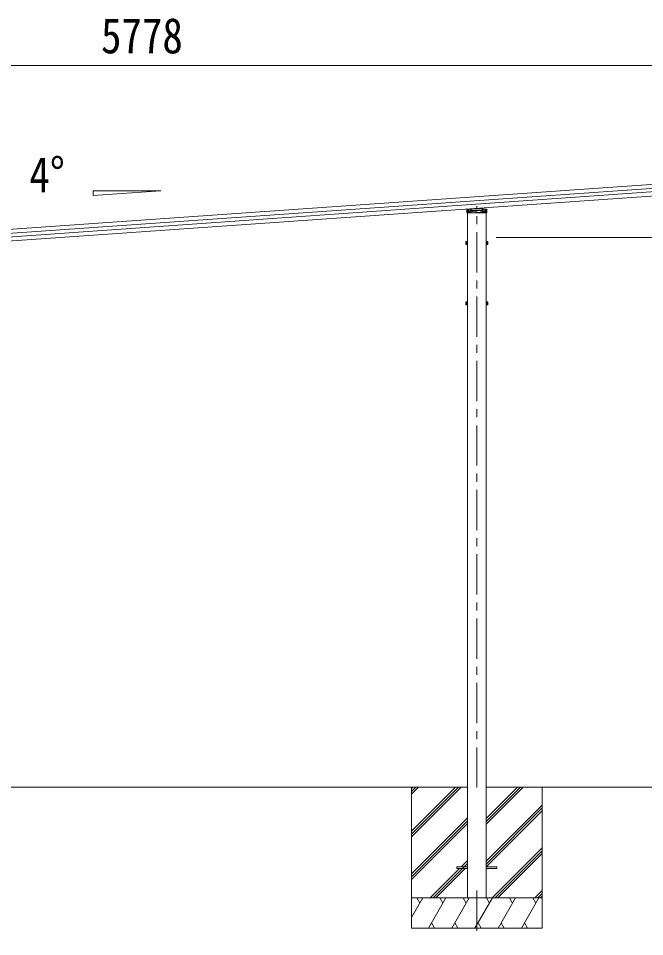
# Model space of a CAD drawing. Units: millimetres at full size, sheet at 1:40; details may follow other scales. Extents: x -11243 to 11243, y -7760 to 7760.
# Drawn here: x 4245 to 7360, y -4756 to -194 of the extents above; entities that cross this region are included whole.
import ezdxf
from ezdxf.enums import TextEntityAlignment as Align

# ---------------------------------------------------------------- set-up
doc = ezdxf.new("R2010")
doc.units = ezdxf.units.MM
doc.header["$LTSCALE"] = 40
doc.linetypes.add('CHAIN1', pattern=[8, 5, -1, 1, -1])
doc.linetypes.add('DASHED1', pattern=[1.8, 1.2, -0.6])
for name, color, linetype, lineweight in [('0-0_0', 7, 'Continuous', 9), ('0-1_本体', 5, 'CHAIN1', 9), ('0-3_ELV2', 4, 'Continuous', 9), ('0-6_OTH_LINE', 6, 'Continuous', 9), ('0-7_SHAPE', 4, 'Continuous', 9)]:
    doc.layers.add(name, color=color, linetype=linetype, lineweight=lineweight)
doc.styles.add('ＭＳ ゴシック', font='')
doc.styles.get('ＭＳ ゴシック').set_extended_font_data('MS Gothic')

msp = doc.modelspace()

# ---------------------------------------------------------------- linework, layer by layer
at = {"layer": '0-0_0'}
for p, q in [((3271.42, -4013.59), (6478.42, -4013.59)), ((6199.92, -4013.59), (6199.92, -4713.59)), ((6199.92, -4232.57), (6418.9, -4013.59)), ((6199.92, -4246.71), (6433.04, -4013.59)), ((6199.92, -4260.85), (6447.18, -4013.59)), ((6199.92, -4048.72), (6235.05, -4013.59)), ((6199.92, -4034.58), (6220.91, -4013.59)), ((6199.92, -4020.44), (6206.76, -4013.59)), ((6571.42, -4197.72), (6755.55, -4013.59)), ((6571.42, -4183.58), (6741.41, -4013.59)), ((6571.42, -4169.44), (6727.26, -4013.59)), ((6571.42, -4013.59), (7555.17, -4013.59)), ((6849.92, -4013.59), (6849.92, -4713.59)), ((6571.42, -4381.57), (6849.92, -4103.07)), ((6571.42, -4395.71), (6849.92, -4117.21)), ((6572.18, -4409.09), (6849.92, -4131.36)), ((6199.92, -4444.7), (6478.42, -4166.2)), ((6199.92, -4458.84), (6478.42, -4180.35)), ((6199.92, -4472.99), (6478.42, -4194.49)), ((6601.52, -4563.59), (6849.92, -4315.2)), ((6615.67, -4563.59), (6849.92, -4329.34)), ((6447.66, -4409.09), (6478.42, -4378.33)), ((6629.81, -4563.59), (6849.92, -4343.49)), ((6293.16, -4563.59), (6438.66, -4418.09)), ((6307.3, -4563.59), (6478.42, -4392.48)), ((6321.44, -4563.59), (6466.94, -4418.09)), ((6813.66, -4563.59), (6849.92, -4527.33)), ((6827.8, -4563.59), (6849.92, -4541.48)), ((6841.94, -4563.59), (6849.92, -4555.62)), ((6199.92, -4563.59), (6849.92, -4563.59)), ((6199.92, -4660.84), (6256.07, -4563.59)), ((6241.06, -4589.57), (6226.06, -4563.59)), ((6284.93, -4713.59), (6371.54, -4563.59)), ((6356.53, -4589.57), (6341.53, -4563.59)), ((6400.4, -4713.59), (6487.01, -4563.59)), ((6472, -4589.57), (6457, -4563.59)), ((6515.87, -4713.59), (6602.48, -4563.59)), ((6587.47, -4589.57), (6572.47, -4563.59)), ((6631.34, -4713.59), (6717.95, -4563.59)), ((6702.95, -4589.57), (6687.94, -4563.59)), ((6746.81, -4713.59), (6833.42, -4563.59)), ((6803.42, -4563.59), (6818.42, -4589.57)), ((6299.93, -4687.61), (6314.93, -4713.59)), ((6415.4, -4687.61), (6430.4, -4713.59)), ((6530.87, -4687.61), (6545.87, -4713.59)), ((6646.34, -4687.61), (6661.34, -4713.59)), ((6761.81, -4687.61), (6776.81, -4713.59)), ((6199.92, -4713.59), (6849.92, -4713.59))]:
    msp.add_line(p, q, dxfattribs=at)
at = {"layer": '0-1_本体'}
for p, q in [((6524.92, -4016.09), (6524.92, -1127.41)), ((6524.92, -4527.46), (6524.92, -4756.46))]:
    msp.add_line(p, q, dxfattribs=at)
at = {"layer": '0-3_ELV2'}
for p, q in [((7653.93, -1000.31), (2081.52, -1389.97)), ((7655.35, -1020.62), (2082.94, -1410.28)), ((7656.55, -1037.86), (2084.15, -1427.52)), ((7657.97, -1058.17), (2085.57, -1447.83)), ((6476.5, -1141.52), (6524.92, -1138.13)), ((6524.92, -1138.13), (6573.33, -1141.52)), ((6554.73, -1135.6), (6555.02, -1140.24)), ((6475.98, -1150.02), (6524.92, -1146.6)), ((6478.42, -4563.59), (6478.42, -1160.53)), ((6524.92, -1146.6), (6573.85, -1150.02)), ((6571.42, -4563.59), (6571.42, -1160.53)), ((6574.26, -1142.45), (6575.37, -1160.53)), ((6469.72, -1303.83), (6470.3, -1302.82)), ((6469.72, -1303.83), (6469.72, -1316.83)), ((6469.72, -1316.83), (6470.3, -1317.84)), ((6475.22, -1302.82), (6470.3, -1302.82)), ((6475.22, -1306.58), (6470.3, -1306.58)), ((6475.22, -1314.08), (6470.3, -1314.08)), ((6475.22, -1317.84), (6470.3, -1317.84)), ((6475.21, -1310.63), (6476.82, -1310.63)), ((6475.22, -1302.62), (6475.22, -1317.64)), ((6476.82, -1303.08), (6475.22, -1303.08)), ((6475.22, -1309.63), (6476.82, -1309.63)), ((6475.22, -1317.18), (6476.82, -1317.18)), ((6573.02, -1303.08), (6574.62, -1303.08)), ((6574.62, -1309.63), (6573.02, -1309.63)), ((6574.62, -1310.63), (6573.02, -1310.63)), ((6574.62, -1317.18), (6573.02, -1317.18)), ((6574.62, -1302.62), (6574.62, -1317.64)), ((6574.62, -1302.62), (6579.54, -1302.62)), ((6574.62, -1306.38), (6579.54, -1306.38)), ((6574.62, -1313.88), (6579.54, -1313.88)), ((6574.62, -1317.64), (6579.54, -1317.64)), ((6580.12, -1303.63), (6579.54, -1302.62)), ((6580.12, -1316.63), (6579.54, -1317.64)), ((6580.12, -1303.63), (6580.12, -1316.63)), ((6469.72, -1603.83), (6470.3, -1602.82)), ((6469.72, -1603.83), (6469.72, -1616.83)), ((6469.72, -1616.83), (6470.3, -1617.84)), ((6475.22, -1602.82), (6470.3, -1602.82)), ((6475.22, -1606.58), (6470.3, -1606.58)), ((6475.22, -1614.08), (6470.3, -1614.08)), ((6475.22, -1617.84), (6470.3, -1617.84)), ((6475.21, -1610.63), (6476.82, -1610.63)), ((6475.22, -1602.62), (6475.22, -1617.64)), ((6476.82, -1603.08), (6475.22, -1603.08)), ((6475.22, -1609.63), (6476.82, -1609.63)), ((6475.22, -1617.18), (6476.82, -1617.18)), ((6573.02, -1603.08), (6574.62, -1603.08)), ((6574.62, -1609.63), (6573.02, -1609.63)), ((6574.62, -1610.63), (6573.02, -1610.63)), ((6574.62, -1617.18), (6573.02, -1617.18)), ((6574.62, -1602.62), (6574.62, -1617.64)), ((6574.62, -1602.62), (6579.54, -1602.62)), ((6574.62, -1606.38), (6579.54, -1606.38)), ((6574.62, -1613.88), (6579.54, -1613.88)), ((6574.62, -1617.64), (6579.54, -1617.64)), ((6580.12, -1603.63), (6579.54, -1602.62)), ((6580.12, -1616.63), (6579.54, -1617.64)), ((6580.12, -1603.63), (6580.12, -1616.63)), ((6424.92, -4409.09), (6478.42, -4409.09)), ((6624.92, -4409.09), (6571.42, -4409.09))]:
    msp.add_line(p, q, dxfattribs=at)
at = {"layer": '0-3_ELV2', "linetype": 'DASHED1'}
for p, q in [((6524.92, -1140.14), (6478.52, -1143.38)), ((6494.16, -1150.97), (6494.84, -1139.78)), ((6496.86, -1139.64), (6495.58, -1160.53)), ((6571.31, -1143.38), (6524.92, -1140.14)), ((6552.74, -1135.74), (6554.25, -1160.53)), ((6555.02, -1140.24), (6555.67, -1150.97)), ((6476.05, -1150.03), (6573.78, -1150.03)), ((6478.52, -1143.38), (6477.47, -1160.53)), ((6477.94, -1152.83), (6482.92, -1152.83)), ((6477.99, -1152.03), (6571.84, -1152.03)), ((6524.92, -1148.61), (6478, -1151.89)), ((6481.72, -1143.16), (6481.72, -1156.8)), ((6481.72, -1156.8), (6482.72, -1158.53)), ((6567.12, -1158.53), (6482.72, -1158.53)), ((6482.92, -1143.07), (6482.92, -1158.53)), ((6484.42, -1151.44), (6484.42, -1158.53)), ((6487.52, -1152.03), (6487.52, -1158.53)), ((6487.65, -1152.03), (6487.65, -1158.53)), ((6487.92, -1151.19), (6487.92, -1158.53)), ((6487.92, -1156.8), (6490.92, -1156.8)), ((6490.92, -1150.98), (6490.92, -1158.53)), ((6498.92, -1150.03), (6498.92, -1152.03)), ((6503.42, -1152.83), (6503.42, -1150.11)), ((6504.92, -1152.83), (6503.42, -1152.83)), ((6504.92, -1150), (6504.92, -1152.83)), ((6571.83, -1151.89), (6524.92, -1148.61)), ((6544.92, -1152.83), (6544.92, -1150)), ((6544.92, -1152.83), (6546.42, -1152.83)), ((6546.42, -1150.11), (6546.42, -1152.83)), ((6550.92, -1152.03), (6550.92, -1150.03)), ((6558.92, -1150.98), (6558.92, -1158.53)), ((6558.92, -1156.8), (6561.92, -1156.8)), ((6561.92, -1151.19), (6561.92, -1158.53)), ((6562.19, -1152.03), (6562.19, -1158.53)), ((6562.32, -1152.03), (6562.32, -1158.53)), ((6565.42, -1151.44), (6565.42, -1158.53)), ((6566.92, -1143.07), (6566.92, -1158.53)), ((6566.92, -1152.83), (6571.89, -1152.83)), ((6567.12, -1158.53), (6568.12, -1156.8)), ((6568.12, -1143.16), (6568.12, -1156.8)), ((6572.36, -1160.53), (6571.31, -1143.38))]:
    msp.add_line(p, q, dxfattribs=at)
at = {"layer": '0-3_ELV2'}
for points in [[(6575.37, -1160.53), (6474.47, -1160.53), (6475.57, -1142.45)], [(6478.42, -1301.63), (6476.82, -1301.63), (6476.82, -1318.63), (6478.42, -1318.63)], [(6571.42, -1301.63), (6573.02, -1301.63), (6573.02, -1318.63), (6571.42, -1318.63)], [(6478.42, -1601.63), (6476.82, -1601.63), (6476.82, -1618.63), (6478.42, -1618.63)], [(6571.42, -1601.63), (6573.02, -1601.63), (6573.02, -1618.63), (6571.42, -1618.63)], [(6424.92, -4409.09), (6424.92, -4418.09), (6478.42, -4418.09)], [(6624.92, -4409.09), (6624.92, -4418.09), (6571.42, -4418.09)]]:
    msp.add_lwpolyline(points, dxfattribs=at)
for centre, radius, start, end in [((6476.05, -1151.02), 1, 94, 176.5), ((6476.57, -1142.51), 1, 94, 176.5), ((6573.26, -1142.51), 1, 3.5, 86), ((6573.78, -1151.02), 1, 3.5, 86), ((6473.04, -1304.7), 3.32, 145.61575, 214.38425), ((6482.14, -1310.33), 12.42, 162.41205, 197.58795), ((6473.04, -1315.96), 3.32, 145.61575, 214.38425), ((6576.79, -1304.5), 3.32, 325.61575, 34.38425), ((6576.79, -1315.76), 3.32, 325.61575, 34.38425), ((6567.7, -1310.13), 12.42, 342.41205, 17.58795), ((6473.04, -1604.7), 3.32, 145.61575, 214.38425), ((6482.14, -1610.33), 12.42, 162.41205, 197.58795), ((6473.04, -1615.96), 3.32, 145.61575, 214.38425), ((6576.79, -1604.5), 3.32, 325.61575, 34.38425), ((6576.79, -1615.76), 3.32, 325.61575, 34.38425), ((6567.7, -1610.13), 12.42, 342.41205, 17.58795)]:
    msp.add_arc(centre, radius, start, end, dxfattribs=at)
at = {"layer": '0-3_ELV2', "linetype": 'DASHED1'}
for centre, start, end in [((6476.05, -1151.03), 90, 176.5), ((6573.78, -1151.03), 3.5, 90)]:
    msp.add_arc(centre, 1, start, end, dxfattribs=at)
at = {"layer": '0-6_OTH_LINE'}
for p, q in [((7744.82, -428.51), (1966.82, -428.51)), ((7813.11, -1282.83), (6621.42, -1282.83))]:
    msp.add_line(p, q, dxfattribs=at)
at = {"layer": '0-7_SHAPE'}
for p, q in [((4617.66, -1050.13), (4953.66, -1050.13)), ((4617.66, -1073.63), (4617.66, -1050.13)), ((4953.66, -1050.13), (4617.66, -1073.63))]:
    msp.add_line(p, q, dxfattribs=at)

# ---------------------------------------------------------------- texts
at = {"layer": '0-6_OTH_LINE', "color": 7, "style": 'ＭＳ ゴシック', "width": 0.85}
msp.add_text('5778', height=176, dxfattribs=at).set_placement((4655.82, -420.51), align=Align.BOTTOM_LEFT)
at = {"layer": '0-7_SHAPE', "color": 7, "style": 'ＭＳ ゴシック', "width": 0.85}
msp.add_text('4°', height=176, dxfattribs=at).set_placement((4299.37, -1111.35), align=Align.BOTTOM_LEFT)

doc.saveas('drawing.dxf')
